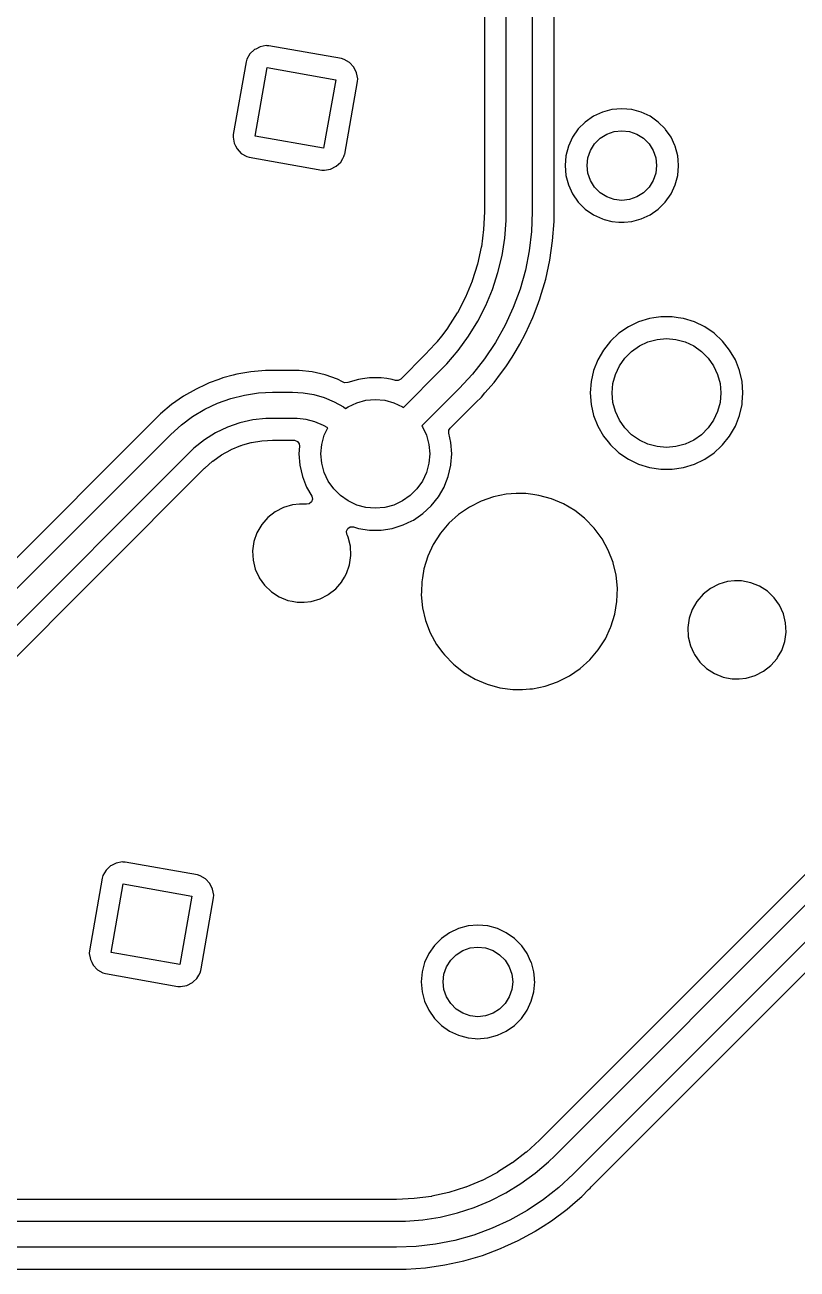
# Model space of a CAD drawing. Extents: x 68 to 346, y -197 to -84.
# Drawn here: x 151.76 to 169.51, y -163.36 to -134.77 of the extents above; entities that cross this region are included whole.
import ezdxf

# ---------------------------------------------------------------- set-up
doc = ezdxf.new("R2010")
doc.units = 0
doc.layers.add('BLACK', color=7, linetype='CONTINUOUS')

msp = doc.modelspace()

# ---------------------------------------------------------------- linework, layer by layer
at = {"layer": 'BLACK', "linetype": 'CONTINUOUS'}
for p, q in [((162.825, -139.064), (162.825, -127.074)), ((163.425, -127.074), (163.425, -139.064)), ((162.325, -129.133), (162.325, -139.064)), ((163.926, -138), (163.926, -129.104)), ((157.311, -135.244), (157.169, -135.27)), ((157.331, -135.246), (157.311, -135.244)), ((157.311, -135.244), (157.311, -135.244)), ((157.311, -135.244), (157.311, -135.244)), ((157.371, -135.248), (157.331, -135.246)), ((156.936, -135.434), (156.863, -135.558)), ((157.041, -135.335), (156.936, -135.433)), ((156.936, -135.433), (156.936, -135.434)), ((157.067, -135.322), (157.041, -135.335)), ((157.169, -135.27), (157.067, -135.322)), ((157.169, -135.27), (157.169, -135.27)), ((157.169, -135.27), (157.169, -135.27)), ((159.041, -135.543), (157.371, -135.248)), ((157.371, -135.248), (157.371, -135.248)), ((157.371, -135.248), (157.371, -135.248)), ((156.846, -135.616), (156.552, -137.286)), ((156.863, -135.558), (156.846, -135.616)), ((156.846, -135.616), (156.846, -135.616)), ((156.863, -135.558), (156.863, -135.558)), ((157.053, -137.325), (157.331, -135.75)), ((157.331, -135.75), (158.907, -136.027)), ((159.098, -135.56), (159.041, -135.543)), ((159.041, -135.543), (159.041, -135.543)), ((159.222, -135.632), (159.098, -135.56)), ((159.098, -135.56), (159.098, -135.56)), ((159.321, -135.737), (159.222, -135.632)), ((159.222, -135.632), (159.222, -135.632)), ((159.222, -135.632), (159.222, -135.632)), ((159.386, -135.866), (159.321, -135.737)), ((158.907, -136.027), (158.629, -137.603)), ((159.113, -137.737), (159.408, -136.067)), ((159.412, -136.007), (159.386, -135.866)), ((159.408, -136.067), (159.412, -136.007)), ((164.831, -136.869), (164.645, -137)), ((165.038, -136.773), (164.831, -136.869)), ((164.831, -136.869), (164.831, -136.869)), ((165.257, -136.714), (165.038, -136.773)), ((165.038, -136.773), (165.038, -136.773)), ((165.258, -136.714), (165.257, -136.714)), ((165.484, -136.694), (165.258, -136.714)), ((165.711, -136.714), (165.484, -136.694)), ((165.484, -136.694), (165.484, -136.694)), ((165.931, -136.773), (165.711, -136.714)), ((165.711, -136.714), (165.711, -136.714)), ((165.711, -136.714), (165.711, -136.714)), ((165.711, -136.714), (165.711, -136.714)), ((165.711, -136.714), (165.711, -136.714)), ((166.137, -136.869), (165.931, -136.773)), ((165.931, -136.773), (165.931, -136.773)), ((166.323, -137), (166.137, -136.869)), ((166.137, -136.869), (166.137, -136.869)), ((164.484, -137.16), (164.354, -137.347)), ((164.645, -137), (164.484, -137.16)), ((165.137, -137.279), (165.306, -137.22)), ((165.306, -137.22), (165.484, -137.2)), ((165.484, -137.2), (165.662, -137.22)), ((165.662, -137.22), (165.831, -137.279)), ((166.484, -137.16), (166.323, -137)), ((166.49, -137.168), (166.484, -137.16)), ((166.615, -137.347), (166.49, -137.168)), ((156.552, -137.286), (156.548, -137.338)), ((156.548, -137.338), (156.548, -137.345)), ((156.548, -137.345), (156.574, -137.487)), ((156.552, -137.286), (156.552, -137.286)), ((156.574, -137.487), (156.574, -137.487)), ((156.574, -137.487), (156.606, -137.55)), ((158.629, -137.603), (157.053, -137.325)), ((164.354, -137.347), (164.257, -137.553)), ((164.354, -137.347), (164.354, -137.347)), ((164.763, -137.652), (164.859, -137.501)), ((164.859, -137.501), (164.985, -137.374)), ((164.985, -137.374), (165.137, -137.279)), ((165.831, -137.279), (165.983, -137.374)), ((165.983, -137.374), (166.11, -137.501)), ((166.11, -137.501), (166.205, -137.652)), ((166.704, -137.539), (166.615, -137.347)), ((156.606, -137.55), (156.639, -137.615)), ((156.639, -137.615), (156.737, -137.72)), ((156.737, -137.72), (156.737, -137.72)), ((156.737, -137.72), (156.737, -137.72)), ((156.737, -137.72), (156.862, -137.793)), ((156.862, -137.793), (156.862, -137.793)), ((156.862, -137.793), (156.919, -137.81)), ((156.919, -137.81), (156.919, -137.81)), ((156.919, -137.81), (156.919, -137.81)), ((156.919, -137.81), (156.919, -137.81)), ((156.919, -137.81), (158.589, -138.104)), ((159.072, -137.837), (159.097, -137.795)), ((159.097, -137.795), (159.11, -137.75)), ((159.097, -137.795), (159.097, -137.795)), ((159.11, -137.75), (159.113, -137.737)), ((164.199, -137.773), (164.179, -138)), ((164.257, -137.553), (164.199, -137.773)), ((164.199, -137.773), (164.199, -137.773)), ((164.257, -137.553), (164.257, -137.553)), ((164.704, -137.822), (164.763, -137.652)), ((166.205, -137.652), (166.264, -137.822)), ((166.711, -137.553), (166.704, -137.539)), ((166.712, -137.558), (166.711, -137.553)), ((166.711, -137.553), (166.711, -137.553)), ((166.77, -137.773), (166.712, -137.558)), ((166.779, -137.877), (166.77, -137.773)), ((158.589, -138.104), (158.649, -138.108)), ((158.649, -138.108), (158.79, -138.082)), ((158.79, -138.082), (158.919, -138.017)), ((158.919, -138.017), (159.024, -137.919)), ((159.024, -137.919), (159.072, -137.837)), ((163.926, -139.064), (163.926, -138)), ((164.179, -138), (164.179, -138)), ((164.179, -138), (164.199, -138.226)), ((164.684, -138), (164.704, -137.822)), ((164.704, -138.178), (164.684, -138)), ((166.264, -137.822), (166.284, -138)), ((166.284, -138), (166.264, -138.178)), ((166.77, -138.226), (166.789, -138.01)), ((166.79, -138), (166.779, -137.877)), ((166.789, -138.01), (166.79, -138)), ((166.79, -138), (166.79, -138)), ((164.199, -138.226), (164.199, -138.226)), ((164.199, -138.226), (164.257, -138.446)), ((164.763, -138.347), (164.704, -138.178)), ((164.859, -138.498), (164.763, -138.347)), ((166.205, -138.347), (166.11, -138.498)), ((166.264, -138.178), (166.205, -138.347)), ((166.711, -138.446), (166.77, -138.226)), ((164.257, -138.446), (164.257, -138.446)), ((164.257, -138.446), (164.354, -138.652)), ((164.354, -138.652), (164.354, -138.652)), ((164.354, -138.652), (164.484, -138.839)), ((164.985, -138.625), (164.859, -138.498)), ((165.137, -138.72), (164.985, -138.625)), ((165.983, -138.625), (165.831, -138.72)), ((166.11, -138.498), (165.983, -138.625)), ((166.484, -138.839), (166.615, -138.652)), ((166.615, -138.652), (166.711, -138.446)), ((164.484, -138.839), (164.645, -139)), ((165.306, -138.779), (165.137, -138.72)), ((165.484, -138.8), (165.306, -138.779)), ((165.662, -138.779), (165.484, -138.8)), ((165.831, -138.72), (165.662, -138.779)), ((166.323, -139), (166.484, -138.839)), ((162.325, -139.064), (162.307, -139.466)), ((162.825, -139.266), (162.825, -139.064)), ((163.425, -139.064), (163.408, -139.515)), ((163.425, -139.064), (163.425, -139.064)), ((163.926, -139.287), (163.926, -139.064)), ((164.645, -139), (164.645, -139)), ((164.645, -139), (164.831, -139.13)), ((164.831, -139.13), (165.038, -139.226)), ((165.038, -139.226), (165.038, -139.226)), ((165.038, -139.226), (165.038, -139.226)), ((165.038, -139.226), (165.078, -139.237)), ((165.078, -139.237), (165.257, -139.285)), ((165.711, -139.285), (165.931, -139.226)), ((165.931, -139.226), (166.137, -139.13)), ((166.137, -139.13), (166.323, -139)), ((162.307, -139.471), (162.255, -139.867)), ((162.307, -139.466), (162.307, -139.471)), ((162.794, -139.669), (162.825, -139.266)), ((163.408, -139.515), (163.355, -139.962)), ((163.894, -139.732), (163.926, -139.287)), ((165.257, -139.285), (165.419, -139.299)), ((165.419, -139.299), (165.484, -139.305)), ((165.484, -139.305), (165.541, -139.3)), ((165.484, -139.305), (165.484, -139.305)), ((165.484, -139.305), (165.484, -139.305)), ((165.541, -139.3), (165.711, -139.285)), ((162.73, -140.068), (162.794, -139.669)), ((163.831, -140.173), (163.894, -139.732)), ((162.254, -139.873), (162.167, -140.263)), ((162.255, -139.867), (162.254, -139.873)), ((162.636, -140.461), (162.73, -140.068)), ((163.355, -139.962), (163.267, -140.405)), ((162.166, -140.268), (162.046, -140.649)), ((162.167, -140.263), (162.166, -140.268)), ((163.736, -140.609), (163.831, -140.173)), ((162.044, -140.654), (161.891, -141.023)), ((162.046, -140.649), (162.044, -140.654)), ((162.511, -140.845), (162.636, -140.461)), ((163.267, -140.405), (163.144, -140.838)), ((163.61, -141.036), (163.736, -140.609)), ((163.736, -140.609), (163.736, -140.609)), ((162.357, -141.218), (162.511, -140.845)), ((163.144, -140.838), (162.988, -141.261)), ((161.889, -141.028), (161.704, -141.382)), ((161.891, -141.023), (161.889, -141.028)), ((162.173, -141.578), (162.357, -141.218)), ((163.454, -141.454), (163.562, -141.167)), ((163.562, -141.167), (163.61, -141.037)), ((163.61, -141.037), (163.61, -141.036)), ((161.702, -141.387), (161.487, -141.724)), ((161.704, -141.382), (161.702, -141.387)), ((162.988, -141.261), (162.8, -141.671)), ((163.269, -141.86), (163.438, -141.49)), ((163.438, -141.49), (163.454, -141.454)), ((166.121, -141.516), (165.871, -141.593)), ((166.219, -141.501), (166.121, -141.516)), ((166.121, -141.516), (166.121, -141.516)), ((166.121, -141.516), (166.121, -141.516)), ((166.381, -141.477), (166.219, -141.501)), ((166.643, -141.477), (166.381, -141.477)), ((166.381, -141.477), (166.381, -141.477)), ((166.778, -141.497), (166.643, -141.477)), ((166.643, -141.477), (166.643, -141.477)), ((166.903, -141.516), (166.778, -141.497)), ((167.153, -141.593), (166.903, -141.516)), ((166.903, -141.516), (166.903, -141.516)), ((166.903, -141.516), (166.903, -141.516)), ((161.484, -141.728), (161.335, -141.922)), ((161.487, -141.724), (161.484, -141.728)), ((161.962, -141.923), (162.173, -141.578)), ((162.8, -141.671), (162.579, -142.064)), ((165.634, -141.707), (165.418, -141.855)), ((165.871, -141.593), (165.634, -141.707)), ((165.634, -141.707), (165.634, -141.707)), ((167.39, -141.707), (167.153, -141.593)), ((167.153, -141.593), (167.153, -141.593)), ((167.606, -141.855), (167.39, -141.707)), ((167.39, -141.707), (167.39, -141.707)), ((167.39, -141.707), (167.39, -141.707)), ((167.39, -141.707), (167.39, -141.707)), ((161.193, -142.098), (160.965, -142.346)), ((161.237, -142.049), (161.193, -142.098)), ((161.241, -142.045), (161.237, -142.049)), ((161.242, -142.044), (161.241, -142.045)), ((161.335, -141.922), (161.242, -142.044)), ((161.725, -142.25), (161.962, -141.923)), ((162.579, -142.064), (162.329, -142.439)), ((163.056, -142.251), (163.136, -142.104)), ((163.136, -142.104), (163.269, -141.86)), ((165.225, -142.033), (165.062, -142.239)), ((165.418, -141.855), (165.225, -142.033)), ((165.887, -142.145), (166.084, -142.053)), ((166.084, -142.053), (166.295, -141.996)), ((166.295, -141.996), (166.512, -141.977)), ((166.512, -141.977), (166.729, -141.996)), ((166.729, -141.996), (166.94, -142.053)), ((166.94, -142.053), (167.137, -142.145)), ((167.799, -142.033), (167.606, -141.855)), ((167.962, -142.239), (167.799, -142.033)), ((167.799, -142.033), (167.799, -142.033)), ((167.799, -142.033), (167.799, -142.033)), ((160.965, -142.346), (160.405, -142.906)), ((161.462, -142.557), (161.725, -142.25)), ((162.96, -142.4), (163.056, -142.251)), ((165.062, -142.239), (164.93, -142.466)), ((165.554, -142.424), (165.709, -142.27)), ((165.709, -142.27), (165.887, -142.145)), ((167.137, -142.145), (167.315, -142.27)), ((167.315, -142.27), (167.47, -142.424)), ((168.094, -142.466), (167.962, -142.239)), ((161.319, -142.7), (161.462, -142.557)), ((162.329, -142.439), (162.05, -142.793)), ((162.697, -142.783), (162.814, -142.626)), ((162.814, -142.626), (162.96, -142.4)), ((164.93, -142.466), (164.835, -142.71)), ((165.337, -142.8), (165.429, -142.602)), ((165.429, -142.602), (165.554, -142.424)), ((167.47, -142.424), (167.595, -142.602)), ((167.595, -142.602), (167.687, -142.8)), ((168.189, -142.71), (168.094, -142.466)), ((156.22, -142.915), (155.997, -142.996)), ((156.31, -142.882), (156.22, -142.915)), ((156.549, -142.818), (156.31, -142.882)), ((156.31, -142.882), (156.31, -142.882)), ((156.31, -142.882), (156.31, -142.882)), ((156.631, -142.796), (156.549, -142.818)), ((156.958, -142.738), (156.631, -142.796)), ((156.631, -142.796), (156.631, -142.796)), ((156.631, -142.796), (156.631, -142.796)), ((157.289, -142.709), (156.958, -142.738)), ((157.456, -142.709), (157.289, -142.709)), ((157.507, -142.709), (157.456, -142.709)), ((157.957, -142.709), (157.507, -142.709)), ((157.507, -142.709), (157.507, -142.709)), ((158.064, -142.709), (157.957, -142.709)), ((157.957, -142.709), (157.957, -142.709)), ((158.064, -142.71), (158.064, -142.709)), ((158.366, -142.744), (158.064, -142.71)), ((158.662, -142.811), (158.366, -142.744)), ((158.366, -142.744), (158.366, -142.744)), ((158.949, -142.912), (158.662, -142.811)), ((158.662, -142.811), (158.662, -142.811)), ((159.066, -142.968), (158.949, -142.912)), ((158.949, -142.912), (158.949, -142.912)), ((159.427, -142.915), (159.186, -142.989)), ((159.525, -142.9), (159.427, -142.915)), ((159.427, -142.915), (159.427, -142.915)), ((159.427, -142.915), (159.427, -142.915)), ((159.686, -142.876), (159.525, -142.9)), ((159.949, -142.876), (159.686, -142.876)), ((159.686, -142.876), (159.686, -142.876)), ((160.083, -142.896), (159.949, -142.876)), ((159.949, -142.876), (159.949, -142.876)), ((160.208, -142.915), (160.083, -142.896)), ((160.281, -142.937), (160.208, -142.915)), ((160.208, -142.915), (160.208, -142.915)), ((160.208, -142.915), (160.208, -142.915)), ((160.344, -142.94), (160.281, -142.937)), ((160.405, -142.906), (160.344, -142.94)), ((160.462, -143.557), (161.319, -142.7)), ((161.319, -142.7), (161.319, -142.7)), ((162.05, -142.793), (161.744, -143.124)), ((162.547, -142.983), (162.697, -142.783)), ((164.776, -142.966), (164.757, -143.227)), ((164.835, -142.71), (164.776, -142.966)), ((164.776, -142.966), (164.776, -142.966)), ((164.835, -142.71), (164.835, -142.71)), ((165.281, -143.01), (165.337, -142.8)), ((167.687, -142.8), (167.743, -143.01)), ((168.248, -142.966), (168.189, -142.71)), ((168.267, -143.227), (168.248, -142.966)), ((168.248, -142.966), (168.248, -142.966)), ((168.248, -142.966), (168.248, -142.966)), ((155.696, -143.137), (155.408, -143.303)), ((155.918, -143.033), (155.696, -143.137)), ((155.696, -143.137), (155.696, -143.137)), ((155.997, -142.996), (155.918, -143.033)), ((156.81, -143.274), (157.131, -143.226)), ((157.131, -143.226), (157.456, -143.21)), ((157.456, -143.21), (157.456, -143.21)), ((157.456, -143.21), (157.912, -143.21)), ((157.912, -143.21), (157.912, -143.21)), ((157.912, -143.21), (157.912, -143.21)), ((157.912, -143.21), (158.159, -143.224)), ((158.159, -143.224), (158.403, -143.265)), ((159.096, -142.982), (159.066, -142.968)), ((159.116, -142.99), (159.096, -142.982)), ((159.186, -142.989), (159.116, -142.99)), ((161.744, -143.124), (160.886, -143.982)), ((161.744, -143.124), (161.744, -143.124)), ((162.255, -143.32), (162.336, -143.227)), ((162.336, -143.227), (162.547, -142.983)), ((164.757, -143.227), (164.757, -143.227)), ((164.757, -143.227), (164.776, -143.489)), ((165.262, -143.227), (165.281, -143.01)), ((165.281, -143.445), (165.262, -143.227)), ((167.743, -143.01), (167.762, -143.227)), ((167.762, -143.227), (167.743, -143.445)), ((168.251, -143.445), (168.267, -143.227)), ((168.267, -143.227), (168.267, -143.227)), ((155.135, -143.493), (154.881, -143.707)), ((155.408, -143.303), (155.135, -143.493)), ((155.135, -143.493), (155.135, -143.493)), ((155.897, -143.6), (156.19, -143.462)), ((156.19, -143.462), (156.496, -143.352)), ((156.496, -143.352), (156.81, -143.274)), ((158.403, -143.265), (158.64, -143.334)), ((158.64, -143.334), (158.869, -143.428)), ((158.869, -143.428), (159.085, -143.548)), ((159.192, -143.544), (159.39, -143.452)), ((159.39, -143.452), (159.6, -143.395)), ((159.6, -143.395), (159.817, -143.376)), ((159.817, -143.376), (160.034, -143.395)), ((160.034, -143.395), (160.245, -143.452)), ((160.245, -143.452), (160.442, -143.544)), ((161.538, -144.038), (162.129, -143.446)), ((162.129, -143.446), (162.13, -143.445)), ((162.129, -143.446), (162.129, -143.446)), ((162.13, -143.445), (162.131, -143.445)), ((162.131, -143.445), (162.255, -143.32)), ((162.255, -143.32), (162.255, -143.32)), ((162.255, -143.32), (162.255, -143.32)), ((164.776, -143.489), (164.776, -143.489)), ((164.776, -143.489), (164.776, -143.489)), ((164.776, -143.489), (164.776, -143.489)), ((164.776, -143.489), (164.777, -143.493)), ((164.777, -143.493), (164.835, -143.745)), ((165.337, -143.655), (165.281, -143.445)), ((167.743, -143.445), (167.687, -143.655)), ((168.189, -143.745), (168.248, -143.489)), ((168.248, -143.489), (168.251, -143.445)), ((154.795, -143.793), (149.074, -149.514)), ((154.881, -143.707), (154.795, -143.793)), ((154.795, -143.793), (154.795, -143.793)), ((155.358, -143.961), (155.618, -143.767)), ((155.618, -143.767), (155.897, -143.6)), ((157.304, -143.81), (157.001, -143.844)), ((157.455, -143.81), (157.304, -143.81)), ((157.456, -143.81), (157.455, -143.81)), ((157.912, -143.81), (157.456, -143.81)), ((158.017, -143.81), (157.912, -143.81)), ((158.226, -143.837), (158.017, -143.81)), ((159.085, -143.548), (159.135, -143.584)), ((159.135, -143.584), (159.192, -143.544)), ((160.442, -143.544), (160.462, -143.557)), ((164.835, -143.745), (164.835, -143.745)), ((164.835, -143.745), (164.835, -143.745)), ((164.835, -143.745), (164.93, -143.989)), ((165.429, -143.852), (165.337, -143.655)), ((167.687, -143.655), (167.595, -143.852)), ((168.094, -143.989), (168.189, -143.745)), ((155.117, -144.179), (155.358, -143.961)), ((156.418, -144.012), (156.144, -144.144)), ((156.705, -143.912), (156.418, -144.012)), ((157.001, -143.844), (156.705, -143.912)), ((158.429, -143.892), (158.226, -143.837)), ((158.624, -143.972), (158.429, -143.892)), ((158.722, -144.029), (158.624, -143.972)), ((158.643, -144.199), (158.722, -144.029)), ((160.886, -143.982), (160.9, -144.001)), ((160.9, -144.001), (160.992, -144.199)), ((161.505, -144.153), (161.509, -144.083)), ((161.509, -144.083), (161.538, -144.038)), ((164.93, -143.989), (165.062, -144.216)), ((165.554, -144.031), (165.429, -143.852)), ((165.709, -144.185), (165.554, -144.031)), ((167.47, -144.031), (167.315, -144.185)), ((167.595, -143.852), (167.47, -144.031)), ((167.962, -144.216), (168.094, -143.989)), ((143.622, -155.674), (155.117, -144.179)), ((155.117, -144.179), (155.117, -144.179)), ((155.887, -144.306), (155.649, -144.495)), ((156.144, -144.144), (155.887, -144.306)), ((156.772, -144.421), (156.961, -144.367)), ((156.961, -144.367), (156.968, -144.365)), ((156.968, -144.365), (157.205, -144.325)), ((157.205, -144.325), (157.212, -144.324)), ((157.212, -144.324), (157.339, -144.317)), ((157.339, -144.317), (157.454, -144.311)), ((157.454, -144.311), (157.457, -144.31)), ((157.457, -144.31), (157.54, -144.31)), ((157.54, -144.31), (157.909, -144.31)), ((157.909, -144.31), (157.914, -144.311)), ((157.914, -144.311), (157.926, -144.312)), ((157.926, -144.312), (157.961, -144.314)), ((157.961, -144.314), (158.027, -144.339)), ((158.027, -144.339), (158.068, -144.396)), ((158.068, -144.396), (158.075, -144.447)), ((158.586, -144.409), (158.643, -144.199)), ((160.992, -144.199), (161.048, -144.409)), ((161.553, -144.365), (161.505, -144.153)), ((161.573, -144.626), (161.553, -144.365)), ((161.553, -144.365), (161.553, -144.365)), ((161.553, -144.365), (161.553, -144.365)), ((161.553, -144.365), (161.553, -144.365)), ((165.062, -144.216), (165.168, -144.35)), ((165.168, -144.35), (165.225, -144.421)), ((165.887, -144.31), (165.709, -144.185)), ((166.084, -144.402), (165.887, -144.31)), ((167.137, -144.31), (166.94, -144.402)), ((167.315, -144.185), (167.137, -144.31)), ((167.799, -144.421), (167.962, -144.216)), ((155.541, -144.603), (144.046, -156.098)), ((155.649, -144.495), (155.541, -144.603)), ((155.541, -144.603), (155.541, -144.603)), ((155.541, -144.603), (155.541, -144.603)), ((155.541, -144.603), (155.541, -144.603)), ((156.083, -144.79), (156.279, -144.651)), ((156.279, -144.651), (156.285, -144.647)), ((156.285, -144.647), (156.495, -144.531)), ((156.495, -144.531), (156.501, -144.528)), ((156.501, -144.528), (156.724, -144.436)), ((156.724, -144.436), (156.73, -144.433)), ((156.73, -144.433), (156.772, -144.421)), ((158.075, -144.447), (158.062, -144.626)), ((158.062, -144.626), (158.062, -144.626)), ((158.062, -144.626), (158.082, -144.888)), ((158.567, -144.626), (158.586, -144.409)), ((158.586, -144.843), (158.567, -144.626)), ((161.048, -144.409), (161.067, -144.626)), ((161.067, -144.626), (161.048, -144.843)), ((161.554, -144.873), (161.573, -144.626)), ((161.573, -144.626), (161.573, -144.626)), ((165.225, -144.421), (165.384, -144.568)), ((165.384, -144.568), (165.418, -144.6)), ((165.418, -144.6), (165.634, -144.748)), ((166.295, -144.458), (166.084, -144.402)), ((166.512, -144.477), (166.295, -144.458)), ((166.729, -144.458), (166.512, -144.477)), ((166.94, -144.402), (166.729, -144.458)), ((167.39, -144.748), (167.606, -144.6)), ((167.606, -144.6), (167.768, -144.45)), ((167.768, -144.45), (167.799, -144.421)), ((167.799, -144.421), (167.799, -144.421)), ((167.799, -144.421), (167.799, -144.421)), ((147.315, -153.537), (155.894, -144.958)), ((155.894, -144.958), (155.897, -144.956)), ((155.897, -144.956), (156.077, -144.794)), ((156.077, -144.794), (156.083, -144.79)), ((158.082, -144.888), (158.082, -144.888)), ((158.082, -144.888), (158.14, -145.144)), ((158.643, -145.054), (158.586, -144.843)), ((161.048, -144.843), (160.992, -145.054)), ((161.495, -145.144), (161.553, -144.888)), ((161.553, -144.888), (161.554, -144.873)), ((165.634, -144.748), (165.634, -144.748)), ((165.634, -144.748), (165.634, -144.748)), ((165.634, -144.748), (165.634, -144.748)), ((165.634, -144.748), (165.726, -144.792)), ((165.726, -144.792), (165.871, -144.862)), ((165.871, -144.862), (165.871, -144.862)), ((165.871, -144.862), (165.871, -144.862)), ((165.871, -144.862), (166.121, -144.939)), ((166.121, -144.939), (166.381, -144.978)), ((166.643, -144.978), (166.903, -144.939)), ((166.903, -144.939), (167.153, -144.862)), ((167.153, -144.862), (167.374, -144.755)), ((167.374, -144.755), (167.39, -144.748)), ((167.39, -144.748), (167.39, -144.748)), ((167.39, -144.748), (167.39, -144.748)), ((158.14, -145.144), (158.14, -145.144)), ((158.14, -145.144), (158.236, -145.388)), ((158.735, -145.251), (158.643, -145.054)), ((158.86, -145.43), (158.735, -145.251)), ((160.9, -145.251), (160.775, -145.43)), ((160.992, -145.054), (160.9, -145.251)), ((161.416, -145.343), (161.495, -145.144)), ((166.381, -144.978), (166.643, -144.978)), ((158.236, -145.388), (158.356, -145.597)), ((159.014, -145.584), (158.86, -145.43)), ((160.775, -145.43), (160.621, -145.584)), ((161.268, -145.615), (161.399, -145.388)), ((161.399, -145.388), (161.416, -145.343)), ((163.053, -145.539), (162.828, -145.554)), ((163.279, -145.539), (163.053, -145.539)), ((163.053, -145.539), (163.053, -145.539)), ((163.438, -145.56), (163.279, -145.539)), ((157.912, -145.797), (157.705, -145.857)), ((158.072, -145.782), (157.912, -145.797)), ((157.912, -145.797), (157.912, -145.797)), ((158.233, -145.782), (158.072, -145.782)), ((158.237, -145.782), (158.233, -145.782)), ((158.295, -145.774), (158.237, -145.782)), ((158.35, -145.73), (158.295, -145.774)), ((158.373, -145.664), (158.35, -145.73)), ((158.356, -145.597), (158.373, -145.664)), ((159.192, -145.709), (159.014, -145.584)), ((159.39, -145.801), (159.192, -145.709)), ((159.6, -145.857), (159.39, -145.801)), ((160.245, -145.801), (160.034, -145.857)), ((160.442, -145.709), (160.245, -145.801)), ((160.621, -145.584), (160.442, -145.709)), ((160.912, -145.999), (161.104, -145.82)), ((161.104, -145.82), (161.268, -145.615)), ((162.248, -145.713), (161.979, -145.849)), ((162.533, -145.614), (162.248, -145.713)), ((162.248, -145.713), (162.248, -145.713)), ((162.828, -145.554), (162.533, -145.614)), ((162.828, -145.554), (162.828, -145.554)), ((163.578, -145.579), (163.438, -145.56)), ((163.868, -145.658), (163.578, -145.579)), ((164.146, -145.776), (163.868, -145.658)), ((163.868, -145.658), (163.868, -145.658)), ((164.405, -145.93), (164.146, -145.776)), ((157.345, -146.089), (157.205, -146.251)), ((157.514, -145.956), (157.345, -146.089)), ((157.345, -146.089), (157.345, -146.089)), ((157.705, -145.857), (157.514, -145.956)), ((159.817, -145.876), (159.6, -145.857)), ((160.034, -145.857), (159.817, -145.876)), ((160.695, -146.146), (160.912, -145.999)), ((161.731, -146.019), (161.507, -146.221)), ((161.979, -145.849), (161.731, -146.019)), ((164.624, -146.102), (164.405, -145.93)), ((164.405, -145.93), (164.405, -145.93)), ((164.405, -145.93), (164.405, -145.93)), ((164.641, -146.116), (164.624, -146.102)), ((157.205, -146.251), (157.097, -146.437)), ((159.155, -146.404), (159.184, -146.34)), ((159.184, -146.34), (159.242, -146.302)), ((159.242, -146.302), (159.312, -146.302)), ((159.312, -146.302), (159.314, -146.303)), ((159.314, -146.303), (159.427, -146.338)), ((159.427, -146.338), (159.686, -146.377)), ((159.686, -146.377), (159.949, -146.377)), ((159.949, -146.377), (160.208, -146.338)), ((160.208, -146.338), (160.459, -146.26)), ((160.459, -146.26), (160.653, -146.167)), ((160.653, -146.167), (160.695, -146.146)), ((160.695, -146.146), (160.695, -146.146)), ((160.695, -146.146), (160.695, -146.146)), ((161.507, -146.221), (161.313, -146.451)), ((164.851, -146.333), (164.641, -146.116)), ((165.03, -146.576), (164.851, -146.333)), ((157.027, -146.641), (156.996, -146.853)), ((157.097, -146.437), (157.027, -146.641)), ((157.027, -146.641), (157.027, -146.641)), ((159.165, -146.473), (159.155, -146.404)), ((159.177, -146.5), (159.165, -146.473)), ((159.194, -146.537), (159.177, -146.5)), ((159.245, -146.746), (159.194, -146.537)), ((161.313, -146.451), (161.15, -146.705)), ((165.174, -146.84), (165.03, -146.576)), ((156.996, -146.853), (156.996, -146.853)), ((156.996, -146.853), (157.007, -147.068)), ((159.224, -147.174), (159.255, -146.961)), ((159.255, -146.961), (159.245, -146.746)), ((161.15, -146.705), (161.024, -146.979)), ((161.15, -146.705), (161.15, -146.705)), ((165.283, -147.121), (165.174, -146.84)), ((157.007, -147.068), (157.057, -147.277)), ((159.154, -147.377), (159.224, -147.174)), ((161.024, -146.979), (160.934, -147.266)), ((161.024, -146.979), (161.024, -146.979)), ((161.024, -146.979), (161.024, -146.979)), ((165.284, -147.128), (165.283, -147.121)), ((165.283, -147.121), (165.283, -147.121)), ((165.283, -147.121), (165.283, -147.121)), ((165.353, -147.414), (165.284, -147.128)), ((157.057, -147.277), (157.057, -147.277)), ((157.057, -147.277), (157.145, -147.47)), ((157.145, -147.47), (157.146, -147.472)), ((157.146, -147.472), (157.271, -147.647)), ((159.048, -147.561), (159.108, -147.457)), ((159.108, -147.457), (159.154, -147.377)), ((160.899, -147.476), (160.884, -147.563)), ((160.934, -147.266), (160.899, -147.476)), ((165.383, -147.714), (165.353, -147.414)), ((157.271, -147.647), (157.271, -147.647)), ((157.271, -147.647), (157.271, -147.647)), ((157.271, -147.647), (157.427, -147.796)), ((157.427, -147.796), (157.427, -147.796)), ((157.427, -147.796), (157.427, -147.796)), ((157.427, -147.796), (157.608, -147.912)), ((158.737, -147.858), (158.906, -147.725)), ((158.906, -147.725), (159.047, -147.563)), ((159.047, -147.563), (159.048, -147.561)), ((160.876, -147.796), (160.874, -147.865)), ((160.884, -147.563), (160.876, -147.796)), ((165.373, -148.015), (165.383, -147.714)), ((167.52, -147.72), (167.351, -147.853)), ((167.711, -147.622), (167.52, -147.72)), ((167.917, -147.561), (167.711, -147.622)), ((168.078, -147.546), (167.917, -147.561)), ((167.917, -147.561), (167.917, -147.561)), ((168.239, -147.546), (168.078, -147.546)), ((168.45, -147.587), (168.239, -147.546)), ((168.239, -147.546), (168.239, -147.546)), ((168.649, -147.666), (168.45, -147.587)), ((168.83, -147.783), (168.649, -147.666)), ((168.986, -147.931), (168.83, -147.783)), ((157.608, -147.912), (157.807, -147.992)), ((157.807, -147.992), (157.903, -148.01)), ((157.903, -148.01), (158.018, -148.033)), ((158.018, -148.033), (158.018, -148.033)), ((158.018, -148.033), (158.179, -148.033)), ((158.179, -148.033), (158.34, -148.017)), ((158.179, -148.033), (158.179, -148.033)), ((158.34, -148.017), (158.546, -147.957)), ((158.546, -147.957), (158.725, -147.865)), ((158.725, -147.865), (158.737, -147.858)), ((160.874, -147.865), (160.904, -148.164)), ((165.323, -148.312), (165.373, -148.015)), ((167.21, -148.016), (167.103, -148.202)), ((167.351, -147.853), (167.21, -148.016)), ((167.351, -147.853), (167.351, -147.853)), ((169.11, -148.106), (168.986, -147.931)), ((168.986, -147.931), (168.986, -147.931)), ((168.986, -147.931), (168.986, -147.931)), ((169.2, -148.302), (169.11, -148.106)), ((160.904, -148.164), (160.904, -148.164)), ((160.904, -148.164), (160.974, -148.457)), ((165.233, -148.6), (165.323, -148.312)), ((167.103, -148.202), (167.033, -148.405)), ((169.25, -148.51), (169.2, -148.302)), ((160.974, -148.457), (160.974, -148.457)), ((160.974, -148.457), (161.082, -148.739)), ((165.106, -148.873), (165.225, -148.618)), ((165.225, -148.618), (165.233, -148.6)), ((167.033, -148.405), (167.002, -148.618)), ((167.002, -148.618), (167.002, -148.618)), ((167.002, -148.618), (167.012, -148.832)), ((167.033, -148.405), (167.033, -148.405)), ((169.261, -148.725), (169.25, -148.51)), ((161.082, -148.739), (161.082, -148.739)), ((161.082, -148.739), (161.227, -149.003)), ((164.944, -149.127), (165.106, -148.873)), ((167.012, -148.832), (167.063, -149.041)), ((169.16, -149.141), (169.23, -148.938)), ((169.23, -148.938), (169.261, -148.725)), ((161.227, -149.003), (161.227, -149.003)), ((161.227, -149.003), (161.372, -149.199)), ((161.372, -149.199), (161.406, -149.245)), ((161.406, -149.245), (161.615, -149.462)), ((164.75, -149.357), (164.944, -149.127)), ((167.063, -149.041), (167.063, -149.041)), ((167.063, -149.041), (167.139, -149.208)), ((167.139, -149.208), (167.152, -149.237)), ((167.152, -149.237), (167.277, -149.412)), ((169.065, -149.305), (169.16, -149.141)), ((169.16, -149.141), (169.16, -149.141)), ((161.615, -149.462), (161.653, -149.491)), ((161.653, -149.491), (161.852, -149.649)), ((164.526, -149.559), (164.75, -149.357)), ((167.277, -149.412), (167.277, -149.412)), ((167.277, -149.412), (167.277, -149.412)), ((167.277, -149.412), (167.432, -149.56)), ((168.743, -149.622), (168.911, -149.49)), ((168.911, -149.49), (169.052, -149.327)), ((169.052, -149.327), (169.065, -149.305)), ((161.852, -149.649), (161.852, -149.649)), ((161.852, -149.649), (161.852, -149.649)), ((161.852, -149.649), (162.111, -149.802)), ((162.111, -149.802), (162.389, -149.92)), ((164.009, -149.866), (164.278, -149.73)), ((164.278, -149.73), (164.526, -149.559)), ((167.432, -149.56), (167.432, -149.56)), ((167.432, -149.56), (167.432, -149.56)), ((167.432, -149.56), (167.613, -149.676)), ((167.613, -149.676), (167.813, -149.756)), ((167.813, -149.756), (167.888, -149.771)), ((167.888, -149.771), (168.024, -149.797)), ((168.024, -149.797), (168.024, -149.797)), ((168.024, -149.797), (168.185, -149.797)), ((168.185, -149.797), (168.345, -149.782)), ((168.185, -149.797), (168.185, -149.797)), ((168.345, -149.782), (168.551, -149.721)), ((168.551, -149.721), (168.743, -149.622)), ((162.389, -149.92), (162.679, -150)), ((162.679, -150), (162.978, -150.04)), ((162.978, -150.04), (162.978, -150.04)), ((162.978, -150.04), (163.204, -150.04)), ((163.204, -150.04), (163.368, -150.029)), ((163.368, -150.029), (163.429, -150.025)), ((163.429, -150.025), (163.724, -149.965)), ((163.724, -149.965), (164.009, -149.866)), ((170.276, -153.712), (163.605, -160.383)), ((153.733, -154.096), (153.628, -154.194)), ((153.751, -154.087), (153.733, -154.096)), ((153.861, -154.031), (153.751, -154.087)), ((154.003, -154.005), (153.861, -154.031)), ((153.861, -154.031), (153.861, -154.031)), ((153.861, -154.031), (153.861, -154.031)), ((154.023, -154.006), (154.003, -154.005)), ((154.003, -154.005), (154.003, -154.005)), ((154.003, -154.005), (154.003, -154.005)), ((154.063, -154.009), (154.023, -154.006)), ((155.733, -154.303), (154.063, -154.009)), ((154.063, -154.009), (154.063, -154.009)), ((154.063, -154.009), (154.063, -154.009)), ((163.942, -160.754), (170.69, -154.006)), ((153.538, -154.376), (153.244, -156.046)), ((153.555, -154.319), (153.538, -154.376)), ((153.538, -154.376), (153.538, -154.376)), ((153.628, -154.194), (153.555, -154.319)), ((153.555, -154.319), (153.555, -154.319)), ((153.628, -154.194), (153.628, -154.194)), ((155.79, -154.32), (155.733, -154.303)), ((155.733, -154.303), (155.733, -154.303)), ((155.914, -154.393), (155.79, -154.32)), ((155.79, -154.32), (155.79, -154.32)), ((156.013, -154.498), (155.914, -154.393)), ((155.914, -154.393), (155.914, -154.393)), ((155.914, -154.393), (155.914, -154.393)), ((153.745, -156.086), (154.023, -154.51)), ((154.023, -154.51), (155.599, -154.788)), ((156.078, -154.626), (156.013, -154.498)), ((156.104, -154.768), (156.078, -154.626)), ((171.114, -154.43), (164.366, -161.178)), ((155.599, -154.788), (155.321, -156.364)), ((155.812, -156.462), (156.1, -154.828)), ((156.1, -154.828), (156.104, -154.768)), ((161.73, -155.533), (161.523, -155.63)), ((161.949, -155.475), (161.73, -155.533)), ((161.73, -155.533), (161.73, -155.533)), ((161.95, -155.475), (161.949, -155.475)), ((162.176, -155.455), (161.95, -155.475)), ((162.403, -155.475), (162.176, -155.455)), ((162.176, -155.455), (162.176, -155.455)), ((162.623, -155.533), (162.403, -155.475)), ((162.403, -155.475), (162.403, -155.475)), ((162.403, -155.475), (162.403, -155.475)), ((162.403, -155.475), (162.403, -155.475)), ((162.403, -155.475), (162.403, -155.475)), ((162.829, -155.63), (162.623, -155.533)), ((162.623, -155.533), (162.623, -155.533)), ((161.337, -155.76), (161.176, -155.921)), ((161.523, -155.63), (161.337, -155.76)), ((161.523, -155.63), (161.523, -155.63)), ((163.015, -155.76), (162.829, -155.63)), ((162.829, -155.63), (162.829, -155.63)), ((163.176, -155.921), (163.015, -155.76)), ((153.244, -156.046), (153.24, -156.098)), ((153.24, -156.098), (153.24, -156.106)), ((153.24, -156.106), (153.259, -156.21)), ((153.244, -156.046), (153.244, -156.046)), ((155.321, -156.364), (153.745, -156.086)), ((161.046, -156.107), (160.949, -156.314)), ((161.176, -155.921), (161.046, -156.107)), ((161.046, -156.107), (161.046, -156.107)), ((161.677, -156.135), (161.829, -156.039)), ((161.829, -156.039), (161.998, -155.98)), ((161.998, -155.98), (162.176, -155.96)), ((162.176, -155.96), (162.354, -155.98)), ((162.354, -155.98), (162.523, -156.039)), ((162.523, -156.039), (162.675, -156.135)), ((163.182, -155.929), (163.176, -155.921)), ((163.307, -156.107), (163.182, -155.929)), ((163.396, -156.3), (163.307, -156.107)), ((153.259, -156.21), (153.266, -156.247)), ((153.266, -156.247), (153.298, -156.31)), ((153.298, -156.31), (153.331, -156.376)), ((153.331, -156.376), (153.429, -156.481)), ((160.949, -156.314), (160.891, -156.533)), ((160.949, -156.314), (160.949, -156.314)), ((161.455, -156.413), (161.551, -156.261)), ((161.551, -156.261), (161.677, -156.135)), ((162.675, -156.135), (162.802, -156.261)), ((162.802, -156.261), (162.897, -156.413)), ((163.403, -156.314), (163.396, -156.3)), ((163.404, -156.318), (163.403, -156.314)), ((163.403, -156.314), (163.403, -156.314)), ((163.462, -156.533), (163.404, -156.318)), ((153.429, -156.481), (153.429, -156.481)), ((153.429, -156.481), (153.429, -156.481)), ((153.429, -156.481), (153.554, -156.554)), ((153.554, -156.554), (153.554, -156.554)), ((153.554, -156.554), (153.611, -156.57)), ((153.611, -156.57), (153.611, -156.57)), ((153.611, -156.57), (153.611, -156.57)), ((153.611, -156.57), (153.611, -156.57)), ((153.611, -156.57), (155.281, -156.865)), ((155.63, -156.76), (155.716, -156.679)), ((155.716, -156.679), (155.757, -156.609)), ((155.757, -156.609), (155.789, -156.555)), ((155.789, -156.555), (155.805, -156.498)), ((155.789, -156.555), (155.789, -156.555)), ((155.805, -156.498), (155.812, -156.462)), ((155.805, -156.498), (155.805, -156.498)), ((160.891, -156.533), (160.871, -156.76)), ((160.891, -156.533), (160.891, -156.533)), ((161.376, -156.76), (161.396, -156.582)), ((161.396, -156.582), (161.455, -156.413)), ((162.897, -156.413), (162.956, -156.582)), ((162.956, -156.582), (162.976, -156.76)), ((163.474, -156.672), (163.462, -156.533)), ((163.478, -156.723), (163.474, -156.672)), ((164.779, -161.473), (169.771, -156.481)), ((155.281, -156.865), (155.341, -156.869)), ((155.341, -156.869), (155.482, -156.843)), ((155.482, -156.843), (155.611, -156.778)), ((155.611, -156.778), (155.63, -156.76)), ((160.871, -156.76), (160.871, -156.76)), ((160.871, -156.76), (160.891, -156.987)), ((161.396, -156.938), (161.376, -156.76)), ((161.455, -157.107), (161.396, -156.938)), ((162.956, -156.938), (162.897, -157.107)), ((162.976, -156.76), (162.956, -156.938)), ((163.462, -156.987), (163.482, -156.76)), ((163.482, -156.76), (163.478, -156.723)), ((160.891, -156.987), (160.891, -156.987)), ((160.891, -156.987), (160.949, -157.207)), ((160.949, -157.207), (160.949, -157.207)), ((160.949, -157.207), (161.046, -157.413)), ((161.551, -157.259), (161.455, -157.107)), ((161.677, -157.386), (161.551, -157.259)), ((162.802, -157.259), (162.675, -157.386)), ((162.897, -157.107), (162.802, -157.259)), ((163.307, -157.413), (163.403, -157.207)), ((163.403, -157.207), (163.462, -156.987)), ((161.046, -157.413), (161.046, -157.413)), ((161.046, -157.413), (161.176, -157.599)), ((161.829, -157.481), (161.677, -157.386)), ((161.998, -157.54), (161.829, -157.481)), ((162.176, -157.56), (161.998, -157.54)), ((162.354, -157.54), (162.176, -157.56)), ((162.523, -157.481), (162.354, -157.54)), ((162.675, -157.386), (162.523, -157.481)), ((163.176, -157.599), (163.307, -157.413)), ((161.176, -157.599), (161.337, -157.76)), ((161.337, -157.76), (161.337, -157.76)), ((161.337, -157.76), (161.523, -157.891)), ((162.829, -157.891), (163.015, -157.76)), ((163.015, -157.76), (163.176, -157.599)), ((161.523, -157.891), (161.73, -157.987)), ((161.73, -157.987), (161.73, -157.987)), ((161.73, -157.987), (161.73, -157.987)), ((161.73, -157.987), (161.783, -158.001)), ((161.783, -158.001), (161.95, -158.046)), ((161.95, -158.046), (162.111, -158.06)), ((162.111, -158.06), (162.176, -158.066)), ((162.176, -158.066), (162.233, -158.061)), ((162.176, -158.066), (162.176, -158.066)), ((162.176, -158.066), (162.176, -158.066)), ((162.233, -158.061), (162.403, -158.046)), ((162.403, -158.046), (162.623, -157.987)), ((162.623, -157.987), (162.829, -157.891)), ((163.588, -160.4), (163.291, -160.672)), ((163.596, -160.392), (163.588, -160.4)), ((163.605, -160.383), (163.596, -160.392)), ((163.287, -160.675), (162.97, -160.919)), ((163.291, -160.672), (163.287, -160.675)), ((162.966, -160.922), (162.629, -161.136)), ((162.97, -160.919), (162.966, -160.922)), ((163.492, -161.159), (163.799, -160.897)), ((163.799, -160.897), (163.942, -160.754)), ((163.942, -160.754), (163.942, -160.754)), ((162.584, -161.16), (162.27, -161.323)), ((162.624, -161.139), (162.584, -161.16)), ((162.629, -161.136), (162.624, -161.139)), ((163.165, -161.397), (163.492, -161.159)), ((164.366, -161.178), (164.035, -161.484)), ((164.366, -161.178), (164.366, -161.178)), ((161.891, -161.48), (161.51, -161.601)), ((161.896, -161.479), (161.891, -161.48)), ((162.265, -161.326), (161.896, -161.479)), ((162.27, -161.323), (162.265, -161.326)), ((162.82, -161.608), (163.165, -161.397)), ((164.035, -161.484), (163.681, -161.763)), ((164.562, -161.69), (164.72, -161.532)), ((164.72, -161.532), (164.755, -161.497)), ((164.755, -161.497), (164.779, -161.473)), ((164.779, -161.473), (164.779, -161.473)), ((160.306, -161.76), (139.432, -161.76)), ((160.708, -161.742), (160.306, -161.76)), ((160.713, -161.741), (160.708, -161.742)), ((161.109, -161.689), (160.713, -161.741)), ((161.115, -161.688), (161.109, -161.689)), ((161.505, -161.602), (161.115, -161.688)), ((161.51, -161.601), (161.505, -161.602)), ((162.087, -161.946), (162.46, -161.791)), ((162.46, -161.791), (162.82, -161.608)), ((163.681, -161.763), (163.306, -162.014)), ((164.225, -161.982), (164.409, -161.823)), ((164.409, -161.823), (164.562, -161.69)), ((164.562, -161.69), (164.562, -161.69)), ((164.562, -161.69), (164.562, -161.69)), ((161.31, -162.165), (161.703, -162.071)), ((161.703, -162.071), (162.087, -161.946)), ((163.306, -162.014), (162.913, -162.234)), ((163.868, -162.249), (164.225, -161.982)), ((132.865, -162.26), (160.306, -162.26)), ((160.306, -162.26), (160.306, -162.26)), ((160.306, -162.26), (160.508, -162.26)), ((160.508, -162.26), (160.911, -162.228)), ((160.911, -162.228), (161.31, -162.165)), ((162.913, -162.234), (162.503, -162.423)), ((163.493, -162.49), (163.673, -162.374)), ((163.673, -162.374), (163.868, -162.249)), ((163.868, -162.249), (163.868, -162.249)), ((162.08, -162.579), (161.646, -162.701)), ((162.503, -162.423), (162.08, -162.579)), ((163.102, -162.704), (163.482, -162.496)), ((163.482, -162.496), (163.493, -162.49)), ((160.306, -162.86), (133.011, -162.86)), ((160.757, -162.842), (160.306, -162.86)), ((160.306, -162.86), (160.306, -162.86)), ((160.306, -162.86), (160.306, -162.86)), ((160.306, -162.86), (160.306, -162.86)), ((161.204, -162.789), (160.757, -162.842)), ((161.646, -162.701), (161.204, -162.789)), ((162.279, -163.045), (162.696, -162.889)), ((162.696, -162.889), (162.798, -162.843)), ((162.798, -162.843), (163.102, -162.704)), ((160.974, -163.329), (161.415, -163.265)), ((161.415, -163.265), (161.851, -163.17)), ((161.851, -163.17), (162.279, -163.045)), ((161.851, -163.17), (161.851, -163.17)), ((161.851, -163.17), (161.851, -163.17)), ((161.851, -163.17), (161.851, -163.17)), ((137, -163.361), (160.222, -163.361)), ((160.222, -163.361), (160.255, -163.361)), ((160.255, -163.361), (160.255, -163.361)), ((160.255, -163.361), (160.306, -163.361)), ((160.306, -163.361), (160.306, -163.361)), ((160.306, -163.361), (160.529, -163.361)), ((160.529, -163.361), (160.974, -163.329)), ((160.529, -163.361), (160.529, -163.361))]:
    msp.add_line(p, q, dxfattribs=at)

doc.saveas('drawing.dxf')
